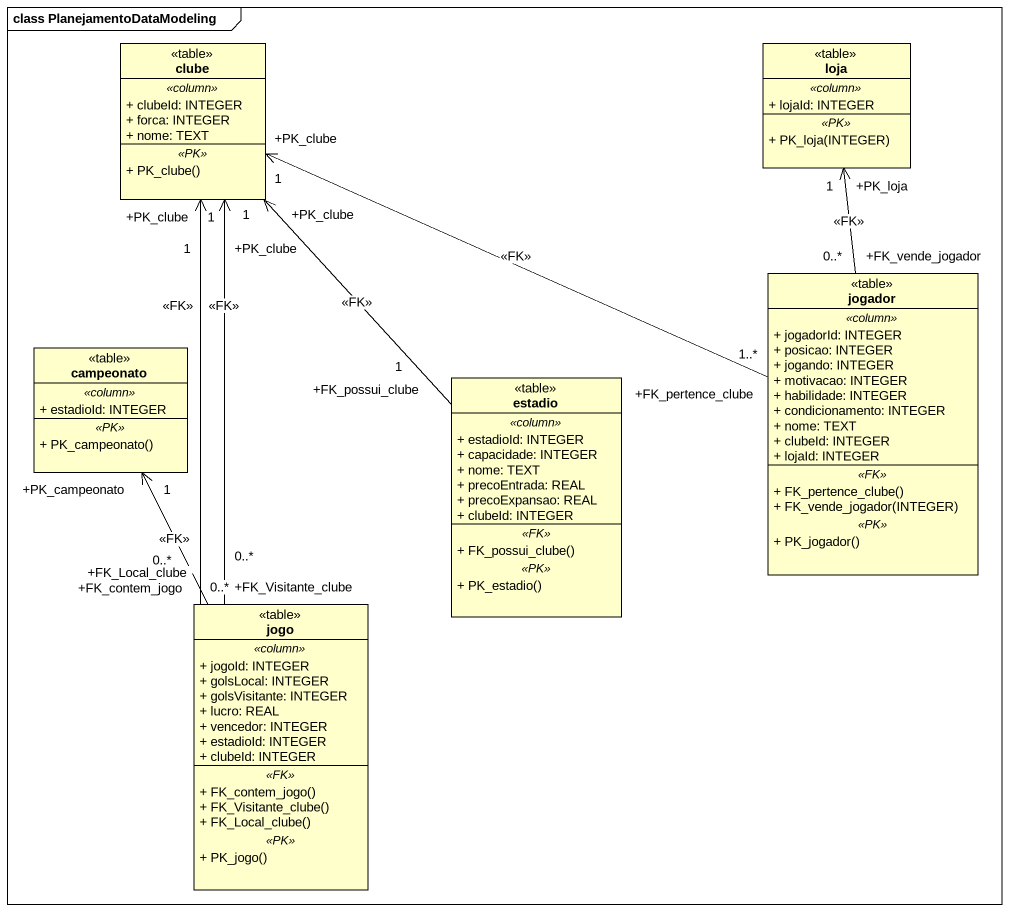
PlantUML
@startuml
mainframe class PlanejamentoDataModeling
hide circle
hide empty members
skinparam classAttributeIconSize 0
class clube <<table>> {
  .. <<column>> ..
  + clubeId: INTEGER
  + forca: INTEGER
  + nome: TEXT
  .. <<PK>> ..
  + PK_clube()
}
class loja <<table>> {
  .. <<column>> ..
  + lojaId: INTEGER
  .. <<PK>> ..
  + PK_loja(INTEGER)
}
class jogador <<table>> {
  .. <<column>> ..
  + jogadorId: INTEGER
  + posicao: INTEGER
  + jogando: INTEGER
  + motivacao: INTEGER
  + habilidade: INTEGER
  + condicionamento: INTEGER
  + nome: TEXT
  + clubeId: INTEGER
  + lojaId: INTEGER
  .. <<FK>> ..
  + FK_pertence_clube()
  + FK_vende_jogador(INTEGER)
  .. <<PK>> ..
  + PK_jogador()
}
class campeonato <<table>> {
  .. <<column>> ..
  + estadioId: INTEGER
  .. <<PK>> ..
  + PK_campeonato()
}
class estadio <<table>> {
  .. <<column>> ..
  + estadioId: INTEGER
  + capacidade: INTEGER
  + nome: TEXT
  + precoEntrada: REAL
  + precoExpansao: REAL
  + clubeId: INTEGER
  .. <<FK>> ..
  + FK_possui_clube()
  .. <<PK>> ..
  + PK_estadio()
}
class jogo <<table>> {
  .. <<column>> ..
  + jogoId: INTEGER
  + golsLocal: INTEGER
  + golsVisitante: INTEGER
  + lucro: REAL
  + vencedor: INTEGER
  + estadioId: INTEGER
  + clubeId: INTEGER
  .. <<FK>> ..
  + FK_contem_jogo()
  + FK_Visitante_clube()
  + FK_Local_clube()
  .. <<PK>> ..
  + PK_jogo()
}
jogador "+FK_pertence_clube\n1..*" -left-> "+PK_clube\n1" clube : <<FK>>
jogador "+FK_vende_jogador\n0..*" -up-> "+PK_loja\n1" loja : <<FK>>
estadio "+FK_possui_clube\n1" -up-> "+PK_clube\n1" clube : <<FK>>
jogo "+FK_Visitante_clube\n0..*" -up-> "+PK_clube\n1" clube : <<FK>>
jogo "+FK_Local_clube\n0..*" -up-> "+PK_clube\n1" clube : <<FK>>
jogo "+FK_contem_jogo\n0..*" -up-> "+PK_campeonato\n1" campeonato : <<FK>>
@enduml
